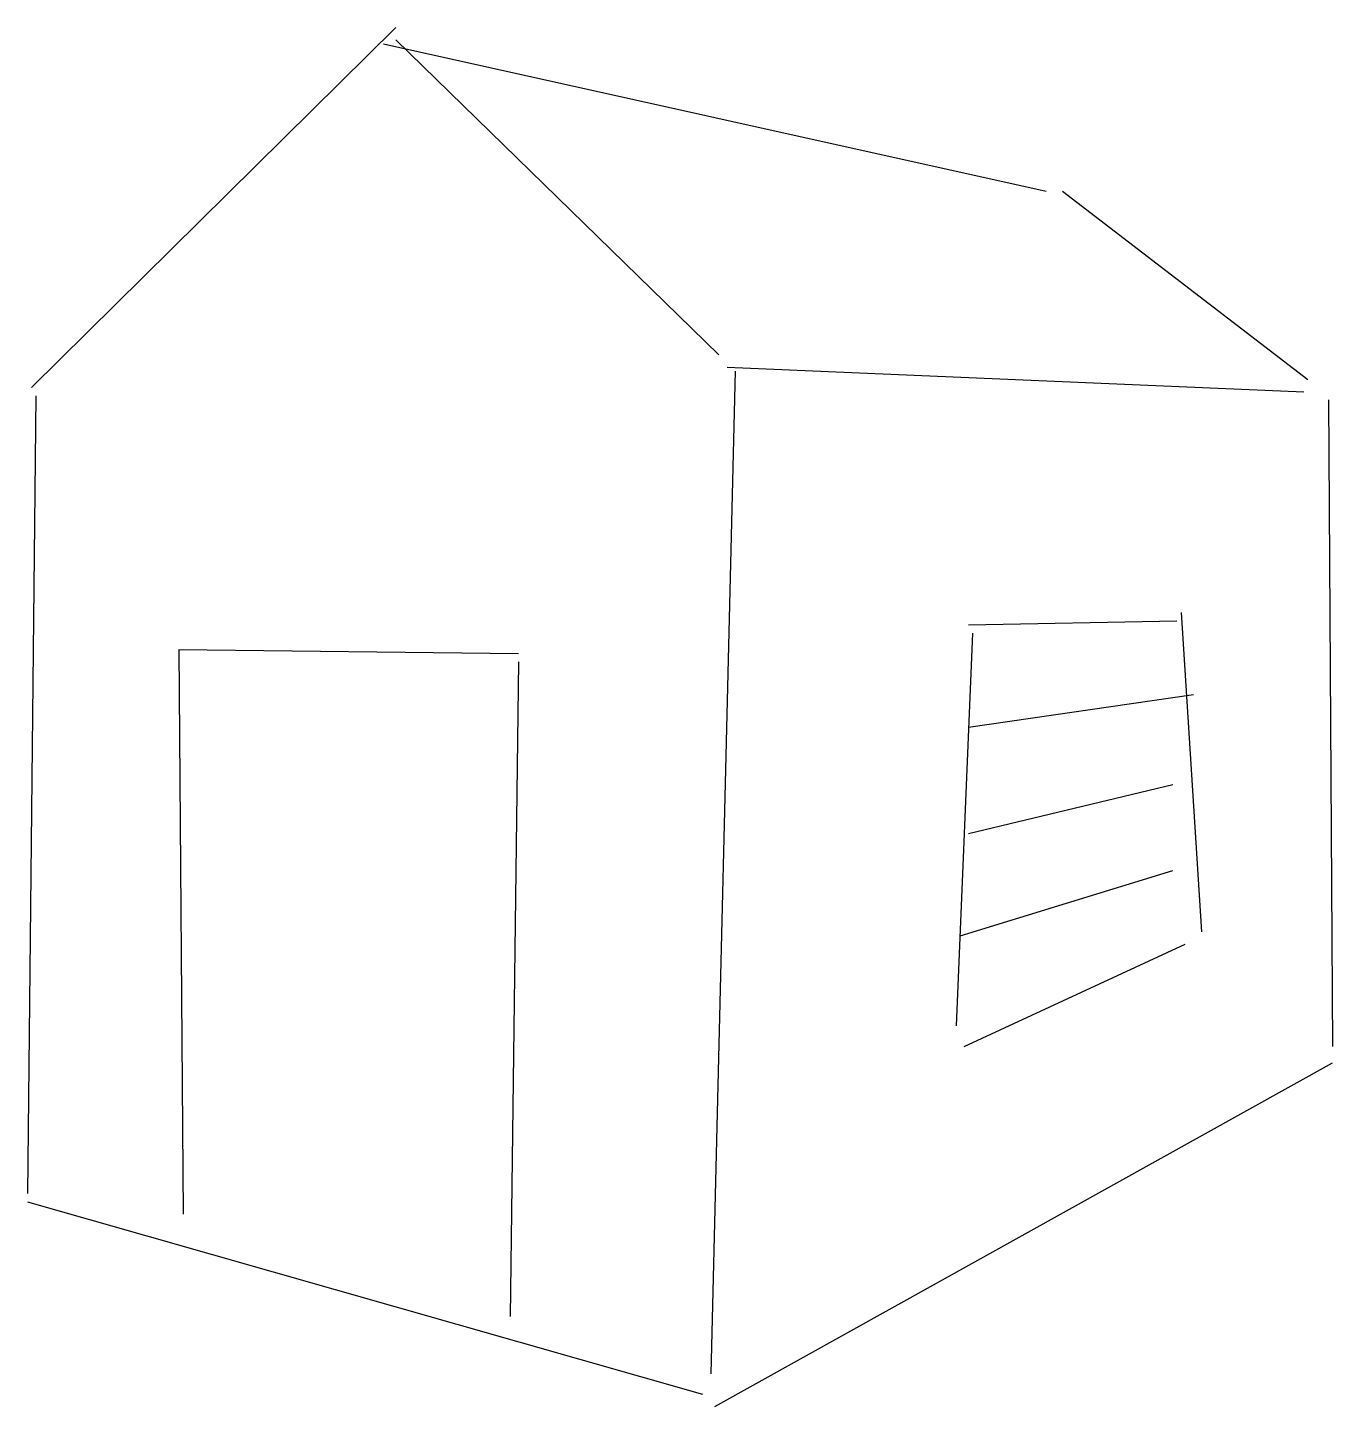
# Model space of a CAD drawing. Header units: metres. Extents: x -56 to 93, y -97 to 61.
import ezdxf

# ---------------------------------------------------------------- set-up
doc = ezdxf.new("R2010")
doc.units = ezdxf.units.M

msp = doc.modelspace()

# ---------------------------------------------------------------- linework, layer by layer
at = {"color": 0}
for p, q in [((-55.839874, 19.942814), (-14.07728, 61.236168)), ((-15.485008, 59.359196), (60.532303, 42.466461)), ((-14.07728, 59.828438), (22.992889, 23.696754)), ((62.409275, 42.466461), (90.563835, 20.881298)), ((23.931376, 22.289026), (90.094589, 19.47357)), ((24.869862, 21.819784), (22.054405, -93.144669)), ((-55.370632, 19.004328), (-56.30912, -72.497993)), ((92.910049, 18.535086), (93.379288, -55.605255)), ((76.017311, -5.865533), (78.363525, -42.466461)), ((51.616692, -7.273261), (75.548065, -6.804019)), ((52.085934, -8.211747), (50.208965, -53.259041)), ((-38.94714, -10.088717), (-38.477898, -74.844208)), ((-38.94714, -10.088717), (0, -10.55796)), ((0, -11.496445), (-0.938485, -86.575272)), ((51.616692, -19.004328), (77.425041, -15.250386)), ((51.616692, -31.204638), (75.078827, -25.573725)), ((50.678207, -42.935703), (75.078827, -35.427822)), ((51.147449, -55.605255), (76.486549, -43.874187)), ((22.523647, -96.898605), (93.379288, -57.482227)), ((-56.30912, -73.436478), (21.115919, -95.490883))]:
    msp.add_line(p, q, dxfattribs=at)

doc.saveas('drawing.dxf')
